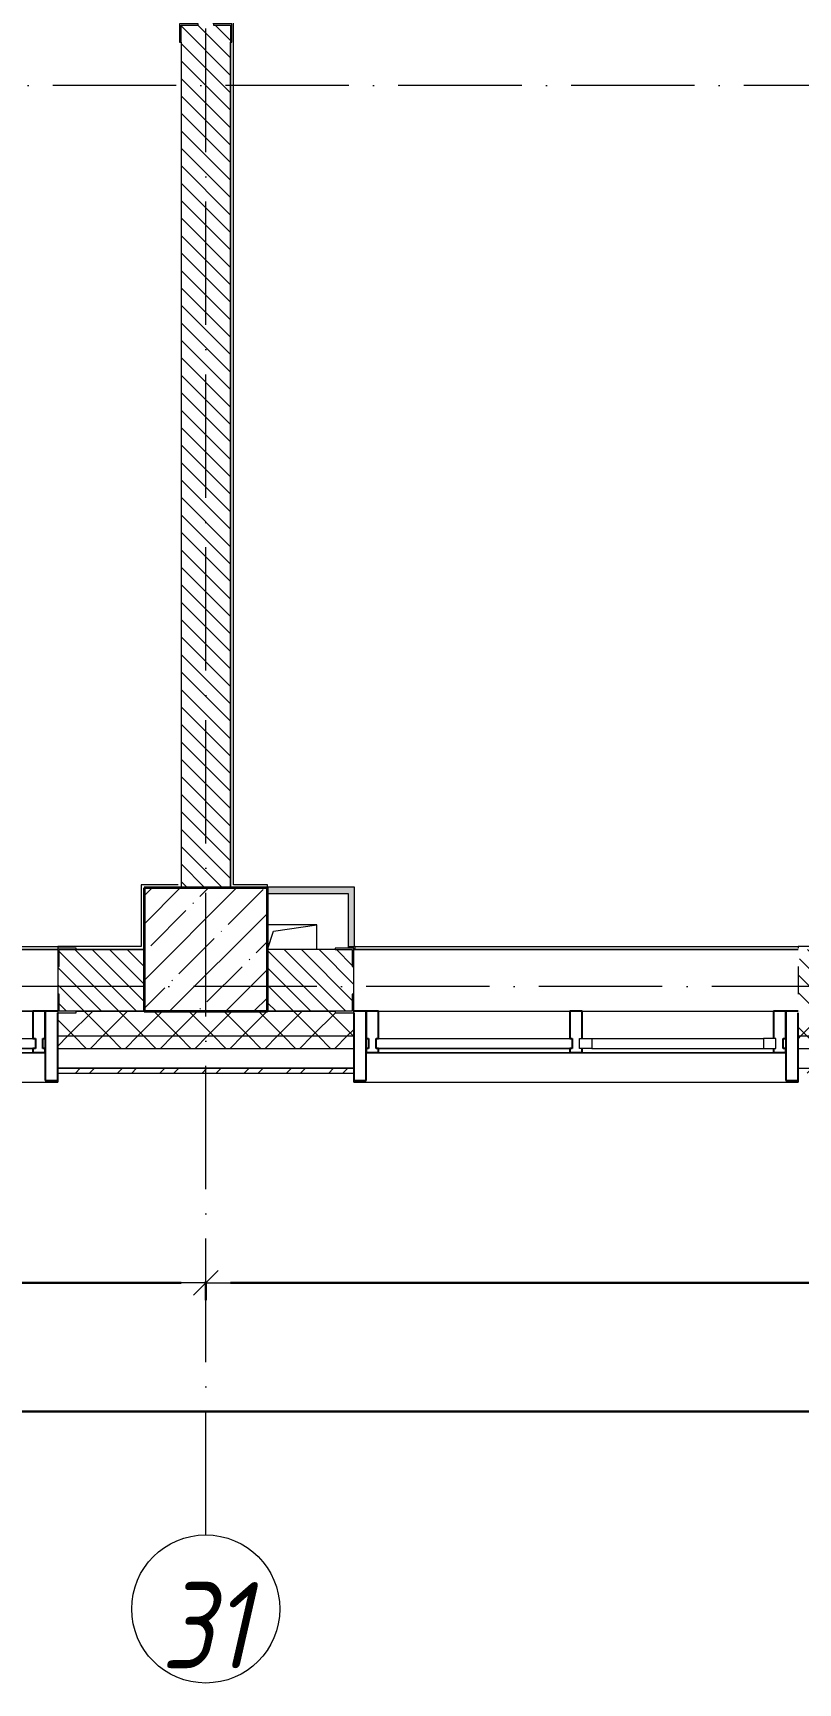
# Model space of a CAD drawing. Header units: millimetres. Extents: x -213536 to 1564669, y -45299 to 942238.
# Drawn here: x 252496 to 255596, y 209995 to 216678 of the extents above; entities that cross this region are included whole.
import ezdxf

# ---------------------------------------------------------------- set-up
doc = ezdxf.new("R2010")
doc.units = ezdxf.units.MM
doc.linetypes.add('50_200_ШТРИХ_1Т_ш5_п1_п1_', pattern=[700, 500, -100, 0, -100])
doc.linetypes.add('Штрих короткий', pattern=[300, 150, -150])
for name, color, linetype, lineweight in [('0-1', 7, 'Continuous', 5), ('0-2', 7, 'Continuous', 9), ('Импосты витража', 7, 'Continuous', 9), ('Импосты витража-1', 7, 'Continuous', 25), ('Каркас_Импост', 7, 'Continuous', 13), ('Каркас_Импост-1', 7, 'Continuous', 9), ('Несущие колонны', 7, 'Continuous', 9), ('Несущие колонны-1', 7, 'Continuous', 35), ('Обобщенные модели', 7, 'Continuous', 9), ('Общие ребра', 7, 'Continuous', 9), ('Окна', 7, 'Continuous', 9), ('Оси', 7, 'Continuous', 9), ('Оси-1', 7, 'Continuous', 20), ('Оси-2', 7, '50_200_ШТРИХ_1Т_ш5_п1_п1_', 9), ('Остекление-1', 7, 'Continuous', 9), ('Перемычка-1', 7, 'Штрих короткий', 9), ('Размеры', 7, 'Continuous', 15), ('Стены', 7, 'Continuous', 9), ('Стены-1', 7, 'Continuous', 13), ('Штриховка разреза-1', 7, 'Continuous', 9)]:
    doc.layers.add(name, color=color, linetype=linetype, lineweight=lineweight)
doc.layers.add('Штриховка разреза-4', color=1, linetype='Continuous', lineweight=9, true_color=0xff0000)
doc.layers.get('0-2').off()
doc.styles.add('ISOCPEUR_I_1', font='isocpeui.ttf', dxfattribs={"width": 0.85, "height": 2.5})
doc.styles.add('СПДС', font='isocpeur.ttf', dxfattribs={"width": 0.9})
doc.dimstyles.new('Размера А3', dxfattribs={"dimtxt": 200, "dimasz": 100, "dimexe": 70, "dimexo": 100, "dimgap": 20, "dimtad": 1, "dimdec": 0, "dimrnd": 10, "dimzin": 0, "dimdsep": 46, "dimtxsty": 'СПДС', "dimblk": 'ARROWHEAD_6', "dimcen": 1, "dimclrd": 256, "dimclre": 256, "dimclrt": 256, "dimazin": 0, "dimtfac": 1, "dimtdec": 0, "dimtmove": 2, "dimatfit": 3, "dimfxl": 1, "dimtolj": 1, "dimtzin": 0, "dimarcsym": 0})
pattern_1 = [(135, (0, 0), (-35.35534, -35.35534), [])]
pattern_2 = [(45, (0, 0), (-70.71068, 70.71068), []), (135, (0, 0), (-70.71068, -70.71068), [])]

# ---------------------------------------------------------------- blocks, each defined once
blk = doc.blocks.new('BSC_Колонна _Прямоугольная - 500х500-V100-АИ2_02_План отделки стен 2-го этажа _Часть 2_')
at = {"layer": 'Несущие колонны'}
h = blk.add_hatch(dxfattribs=at)
h.set_pattern_fill('FP_99', color=256, style=0, pattern_type=2)
h.set_pattern_definition([(45, (-46950, -150), (-114.04925, 114.04925), []), (45, (-46835.95, -150), (-114.04925, 114.04925), [201.613, -40.323, 3.353, -36.97])])
h.paths.add_polyline_path([(-250, -250), (250, -250), (250, 250), (-250, 250)], flags=0)
at = {"layer": 'Несущие колонны-1'}
for p, q in [((250, 250), (-250, 250)), ((-250, 250), (-250, -250)), ((250, -250), (250, 250)), ((-250, -250), (250, -250))]:
    blk.add_line(p, q, dxfattribs=at)
blk = doc.blocks.new('PNS_Панель прямоугольная2 - Нр_Стекло - 40мм-26243474-АИ2_02_План отделки стен 2-го этажа _Часть 2_')
at = {"layer": 'Каркас_Импост'}
for p, q in [((-397.5, 0), (-397.5, 40)), ((-397.5, 40), (-347.5, 40)), ((-347.5, 40), (-347.5, 0)), ((397.5, 40), (347.5, 40)), ((347.5, 40), (347.5, 0)), ((397.5, 0), (397.5, 40)), ((-347.5, 0), (-397.5, 0)), ((347.5, 0), (397.5, 0))]:
    blk.add_line(p, q, dxfattribs=at)
at = {"layer": 'Каркас_Импост-1'}
for p, q in [((-347.5, 40), (347.5, 40)), ((-347.5, 0), (347.5, 0))]:
    blk.add_line(p, q, dxfattribs=at)
blk = doc.blocks.new('Прямоугольный импост - Импост структурный с накладкой - 150мм-25647633-АИ2_02_План отделки стен 2-го этажа _Часть 2_')
at = {"layer": 'Импосты витража-1'}
for p, q in [((-25, 0), (-25, 17)), ((-25, 17), (25, 17)), ((-15, 0), (-25, 0)), ((-15, -40), (-15, 0)), ((25, 17), (25, 0)), ((-25, -150), (-25, -40)), ((-25, -40), (-15, -40)), ((25, -40), (25, -150)), ((25, -150), (-25, -150))]:
    blk.add_line(p, q, dxfattribs=at)
blk = doc.blocks.new('Прямоугольный импост - Импост структурный с накладкой - 150мм-25647642-АИ2_02_План отделки стен 2-го этажа _Часть 2_')
at = {"layer": 'Импосты витража'}
for p, q in [((42475, -100), (43250, -100)), ((42475, -267), (43250, -267))]:
    blk.add_line(p, q, dxfattribs=at)
blk = doc.blocks.new('Прямоугольный импост - Импост структурный с накладкой - 150мм-V150-АИ2_02_План отделки стен 2-го этажа _Часть 2_')
at = {"layer": 'Импосты витража-1'}
for p, q in [((-25, 0), (-25, 17)), ((-25, 17), (25, 17)), ((25, 0), (15, 0)), ((15, 0), (15, -40)), ((25, 17), (25, 0)), ((-25, -150), (-25, -40)), ((15, -40), (25, -40)), ((25, -40), (25, -150)), ((25, -150), (-25, -150))]:
    blk.add_line(p, q, dxfattribs=at)
blk = doc.blocks.new('PNS_Панель прямоугольная1 - Нр_Стекло - 40мм-25259299-АИ2_02_План отделки стен 2-го этажа _Часть 2_')
at = {"layer": 'Остекление-1'}
for p, q in [((-387.5, 40), (387.5, 40)), ((-397.5, 0), (397.5, 0)), ((387.5, 0), (-387.5, 0))]:
    blk.add_line(p, q, dxfattribs=at)
blk = doc.blocks.new('Прямоугольный импост - Импост структурный с накладкой - 150мм-25647644-АИ2_02_План отделки стен 2-го этажа _Часть 2_')
at = {"layer": 'Импосты витража-1'}
for p, q in [((-25, 0), (-25, 17)), ((-25, 17), (25, 17)), ((-15, 0), (-25, 0)), ((-15, -40), (-15, 0)), ((25, 0), (15, 0)), ((15, 0), (15, -40)), ((25, 17), (25, 0)), ((-25, -150), (-25, -40)), ((-25, -40), (-15, -40)), ((15, -40), (25, -40)), ((25, -40), (25, -150)), ((25, -150), (-25, -150))]:
    blk.add_line(p, q, dxfattribs=at)
blk = doc.blocks.new('PNS_Панель прямоугольная1 - Нр_Стекло - 40мм-25293744-АИ2_02_План отделки стен 2-го этажа _Часть 2_')
at = {"layer": 'Остекление-1'}
for p, q in [((-800, 40), (800, 40)), ((-810, 0), (810, 0)), ((800, 0), (-800, 0))]:
    blk.add_line(p, q, dxfattribs=at)
blk = doc.blocks.new('Прямоугольный импост - Импост структурный с накладкой - 150мм-25651488-АИ2_02_План отделки стен 2-го этажа _Часть 2_')
at = {"layer": 'Импосты витража'}
for p, q in [((44650, -100), (46250, -100)), ((44650, -267), (46250, -267))]:
    blk.add_line(p, q, dxfattribs=at)
blk = doc.blocks.new('Прямоугольный импост - Импост структурный с накладкой - 150мм-25651501-АИ2_02_План отделки стен 2-го этажа _Часть 2_')
at = {"layer": 'Импосты витража-1'}
for p, q in [((-25, 0), (-25, 17)), ((-25, 17), (25, 17)), ((-15, 0), (-25, 0)), ((-15, -40), (-15, 0)), ((25, 0), (15, 0)), ((15, 0), (15, -40)), ((25, 17), (25, 0)), ((-25, -150), (-25, -40)), ((-25, -40), (-15, -40)), ((15, -40), (25, -40)), ((25, -40), (25, -150)), ((25, -150), (-25, -150))]:
    blk.add_line(p, q, dxfattribs=at)
blk = doc.blocks.new('Проем_Дверь_Прямоугольный - 1800х2700h_оконные проемы-25805030-АИ2_02_План отделки стен 2-го этажа _Часть 2_')
at = {"layer": 'Перемычка-1'}
for p, q in [((900, 125), (-900, 125)), ((900, -125), (-900, -125))]:
    blk.add_line(p, q, dxfattribs=at)
blk = doc.blocks.new('Прямоугольный импост - Откос НВФ_50х280 мм-25995271-АИ2_02_План отделки стен 2-го этажа _Часть 2_')
at = {"layer": 'Импосты витража-1'}
for p, q in [((-50, 130), (0, 130)), ((-50, -150), (-50, 130)), ((0, 130), (0, -144)), ((0, -150), (-50, -150))]:
    blk.add_line(p, q, dxfattribs=at)
blk = doc.blocks.new('Прямоугольный импост - Откос НВФ_50х280 мм-25993834-АИ2_02_План отделки стен 2-го этажа _Часть 2_')
at = {"layer": 'Импосты витража-1'}
for p, q in [((-50, 130), (0, 130)), ((-50, -150), (-50, 130)), ((0, 130), (0, -144)), ((0, -150), (-50, -150))]:
    blk.add_line(p, q, dxfattribs=at)
blk = doc.blocks.new('Прямоугольный импост - Откос НВФ_50х280 мм-25993838-АИ2_02_План отделки стен 2-го этажа _Часть 2_')
at = {"layer": 'Импосты витража-1'}
for p, q in [((0, 130), (-50, 130)), ((-50, 130), (-50, -150)), ((0, -144), (0, 130)), ((-50, -150), (0, -150))]:
    blk.add_line(p, q, dxfattribs=at)
blk = doc.blocks.new('Фахверк_СКБ_Уголок - 250_2700-27497298-АИ2_02_План отделки стен 2-го этажа _Часть 2_')
at = {"layer": 'Обобщенные модели'}
for p, q in [((200, 181), (125, 181)), ((125, 181), (125, 106)), ((131, 106), (131, 175)), ((131, 175), (200, 175)), ((200, 175), (200, 181)), ((125, 106), (131, 106)), ((131, -6), (125, -6)), ((125, -6), (125, -81)), ((131, -75), (131, -6)), ((125, -81), (200, -81)), ((200, -75), (131, -75)), ((200, -81), (200, -75))]:
    blk.add_line(p, q, dxfattribs=at)
blk = doc.blocks.new('Фахверк_СКБ_Уголок - 200_3550-28267367-АИ2_02_План отделки стен 2-го этажа _Часть 2_')
at = {"layer": 'Обобщенные модели'}
for p, q in [((200, 156), (125, 156)), ((125, 156), (125, 81)), ((131, 81), (131, 150)), ((131, 150), (200, 150)), ((200, 150), (200, 156)), ((125, 81), (131, 81)), ((131, 19), (125, 19)), ((125, 19), (125, -56)), ((131, -50), (131, 19)), ((125, -56), (200, -56)), ((200, -50), (131, -50)), ((200, -56), (200, -50))]:
    blk.add_line(p, q, dxfattribs=at)
blk = doc.blocks.new('AR_Отверстие прямоугольное _в плите_ - AR_Отверстие прямоугольное _в плите_-30510712-АИ2_02_План отделки стен 2-го этажа _Часть 2_')
at = {"layer": 'Обобщенные модели'}
for p, q in [((100, 50), (-100, 50)), ((-100, -50), (-75, 25)), ((-75, 25), (100, 50)), ((100, -50), (100, 50))]:
    blk.add_line(p, q, dxfattribs=at)
blk = doc.blocks.new('Отлив_СКБ - Отлив витража_120_НВФ-31885687-АИ2_02_План отделки стен 2-го этажа _Часть 2_')
at = {"layer": 'Окна'}
for p, q in [((1750, -2), (50, -2)), ((0, -120), (0, -113)), ((0, -120), (1800, -120)), ((1800, -113), (1800, -120))]:
    blk.add_line(p, q, dxfattribs=at)
blk = doc.blocks.new('0125-Р-ОО-Ш2-АР-о_23_10_2024_rvt-1-АИ2_02_План отделки стен 2-го этажа _Часть 2_')
at = {"layer": 'Штриховка разреза-1'}
h = blk.add_hatch(dxfattribs=at)
h.set_pattern_fill('FP_2', color=256, style=0, pattern_type=2)
h.set_pattern_definition(pattern_1)
h.paths.add_polyline_path([(46850, 400), (47050, 400), (47050, 3894), (46981, 3894), (46981, 3900), (47050, 3900), (47050, 7400), (46850, 7400), (46850, 3900), (46919, 3900), (46919, 3894), (46850, 3894), (46850, 492.9)], flags=0)
h = blk.add_hatch(dxfattribs=at)
h.set_pattern_fill('FP_2', color=256, style=0, pattern_type=2)
h.set_pattern_definition(pattern_1)
h.paths.add_polyline_path([(46700, -100), (46700, 150), (46356, 150), (46356, 81), (46350, 81), (46350, -31), (46356, -31), (46356, -100), (46425, -100)], flags=0)
h.paths.add_polyline_path([(44475, -100), (44544, -100), (44544, -31), (44550, -31), (44550, 81), (44544, 81), (44544, 150), (44200, 150), (44200, -100), (44418.8, -100)], flags=0)
h = blk.add_hatch(dxfattribs=at)
h.set_pattern_fill('FP_2', color=256, style=0, pattern_type=2)
h.set_pattern_definition(pattern_1)
h.paths.add_polyline_path([(52425, -100), (52700, -100), (52700, 150), (52356, 150), (52356, 81), (52350, 81), (52350, -31), (52356, -31), (52356, -100)], flags=0)
h.paths.add_polyline_path([(49356, -100), (50544, -100), (50544, -31), (50550, -31), (50550, 81), (50544, 81), (50544, 150), (49356, 150), (49356, 81), (49350, 81), (49350, -31), (49356, -31), (49356, -98.8)], flags=0)
h.paths.add_polyline_path([(47544, -100), (47544, -31), (47550, -31), (47550, 81), (47544, 81), (47544, 150), (47200, 150), (47200, -100), (47475, -100)], flags=0)
h = blk.add_hatch(dxfattribs=at)
h.set_pattern_fill('FP_81', color=256, style=0, pattern_type=2)
h.set_pattern_definition(pattern_2)
h.paths.add_polyline_path([(103134.1, -200), (103600, -200), (103600, -100), (94575, -100), (94575, -106), (94500, -106), (94500, -200), (102202.1, -200)], flags=0)
h.paths.add_polyline_path([(91850, -200), (92700, -200), (92700, -106), (92625, -106), (92625, -100), (84750, -100), (84750, -200), (91350, -200)], flags=0)
h.paths.add_polyline_path([(83562.3, -200), (83750, -200), (83750, -100), (82625, -100), (82625, -106), (82550, -106), (82550, -200), (83250, -200)], flags=0)
h.paths.add_polyline_path([(74750, -200), (74750, -100), (73425, -100), (73425, -106), (73350, -106), (73350, -200), (74242.4, -200)], flags=0)
h.paths.add_polyline_path([(71446.5, -200), (71550, -200), (71550, -106), (71475, -106), (71475, -100), (70425, -100), (70425, -106), (70350, -106), (70350, -200), (71200, -200)], flags=0)
h.paths.add_polyline_path([(67718.5, -200), (68549.7, -200), (68549.7, -106), (68475, -106), (68475, -100), (67425, -100), (67425, -106), (67350, -106), (67350, -200)], flags=0)
h.paths.add_polyline_path([(64700, -200), (65550, -200), (65550, -106), (65475, -106), (65475, -100), (64425, -100), (64425, -106), (64350, -106), (64350, -200), (64456.5, -200)], flags=0)
h.paths.add_polyline_path([(62550, -200), (62550, -106), (62475, -106), (62475, -100), (61425, -100), (61425, -106), (61350, -106), (61350, -200), (62126.6, -200)], flags=0)
h.paths.add_polyline_path([(56534.6, -200), (56550, -200), (56550, -106), (56475, -106), (56475, -100), (55425, -100), (55425, -106), (55350, -106), (55350, -200), (56200, -200)], flags=0)
h.paths.add_polyline_path([(53272.7, -200), (53550, -200), (53550, -106), (53475, -106), (53475, -100), (52425, -100), (52425, -106), (52350, -106), (52350, -200), (52806.7, -200)], flags=0)
h.paths.add_polyline_path([(50550, -200), (50550, -106), (50475, -106), (50475, -100), (49425, -100), (49425, -106), (49350, -106), (49350, -200), (50010.7, -200)], flags=0)
h.paths.add_polyline_path([(47475, -200), (47550, -200), (47550, -106), (47475, -106), (47475, -100), (46425, -100), (46425, -106), (46350, -106), (46350, -200), (47214.7, -200)], flags=0)
h.paths.add_polyline_path([(44550, -200), (44550, -106), (44475, -106), (44475, -100), (43425, -100), (43425, -106), (43350, -106), (43350, -200), (44418.8, -200)], flags=0)
h.paths.add_polyline_path([(40700, -200), (41550, -200), (41550, -106), (41475, -105.4), (41475, -100), (40150, -100), (40150, -200), (40690.8, -200)], flags=0)
h.paths.add_polyline_path([(38344, -200), (38350, -200), (38350, -106), (38275, -106), (38275, -100), (37150, -100), (37150, -200), (38275, -200)], flags=0)
h.paths.add_polyline_path([(35350, -200), (35350, -106), (35275, -106), (35275, -100), (34225, -100), (34225, -106), (34150, -106), (34150, -200), (35344, -200)], flags=0)
h.paths.add_polyline_path([(32275, -200), (32350, -200), (32350, -106), (32275, -106), (32275, -100), (31150, -100), (31150, -200), (31650, -200)], flags=0)
h.paths.add_polyline_path([(29350, -200), (29350, -106), (29275, -106), (29275, -100), (28150, -100), (28150, -200), (29344, -200)], flags=0)
h.paths.add_polyline_path([(25779, -200), (26350, -200), (26350, -106), (26275, -106), (26275, -100), (25225, -100), (25225, -106), (25150, -106), (25150, -200), (25313, -200)], flags=0)
h.paths.add_polyline_path([(22650, -200), (23350, -200), (23350, -106), (23275, -106), (23275, -100), (22150, -100), (22150, -200)], flags=0)
h.paths.add_polyline_path([(19255.1, -200), (20350, -200), (20350, -106), (20275, -106), (20275, -100), (19150, -100), (19150, -200)], flags=0)
h.paths.add_polyline_path([(16459.1, -200), (17350, -200), (17350, -106), (17275, -106), (17275, -100), (16225, -100), (16225, -106), (16150, -106), (16150, -200)], flags=0)
h.paths.add_polyline_path([(14595.1, -200), (15150, -200), (15150, -106), (15075, -106), (15075, -100), (9825, -100), (9825, -106), (9750, -106), (9750, -200), (13663.1, -200)], flags=0)
h.paths.add_polyline_path([(8150, -200), (8750, -200), (8750, -106), (8675, -106), (8675, -100), (-100, -100), (-100, -200), (8071.2, -200)], flags=0)
h = blk.add_hatch(dxfattribs=at)
h.set_pattern_fill('FP_81', color=256, style=0, pattern_type=2)
h.set_pattern_definition(pattern_2)
h.paths.add_polyline_path([(103600, -250), (103700, -250), (103700, -200), (94500, -200), (94500, -250), (103134.1, -250)], flags=0)
h.paths.add_polyline_path([(91950.2, -250), (92700, -250), (92700, -200), (84750, -200), (84750, -250), (91018.2, -250)], flags=0)
h.paths.add_polyline_path([(83562.3, -250), (83750, -250), (83750, -200), (82550, -200), (82550, -250), (82630.3, -250)], flags=0)
h.paths.add_polyline_path([(74242.4, -250), (74750, -250), (74750, -200), (73350, -200), (73350, -250), (73776.4, -250)], flags=0)
h.paths.add_polyline_path([(70350, -250), (71550, -250), (71550, -200), (70350, -200)], flags=0)
h.paths.add_polyline_path([(68549.7, -250), (68549.7, -200), (67350, -200), (67350, -250), (67718.5, -250)], flags=0)
h.paths.add_polyline_path([(64350, -250), (65550, -250), (65550, -200), (64350, -200)], flags=0)
h.paths.add_polyline_path([(62550, -250), (62550, -200), (61350, -200), (61350, -250), (62126.6, -250)], flags=0)
h.paths.add_polyline_path([(56550, -250), (56550, -200), (55350, -200), (55350, -250), (56534.6, -250)], flags=0)
h.paths.add_polyline_path([(53550, -250), (53550, -200), (52350, -200), (52350, -250), (53272.7, -250)], flags=0)
h.paths.add_polyline_path([(50550, -250), (50550, -200), (49350, -200), (49350, -250), (50010.7, -250)], flags=0)
h.paths.add_polyline_path([(47214.7, -250), (47550, -250), (47550, -200), (46350, -200), (46350, -250), (46748.7, -250)], flags=0)
h.paths.add_polyline_path([(43486.8, -250), (44550, -250), (44550, -200), (43350, -200), (43350, -250)], flags=0)
h.paths.add_polyline_path([(41550, -250), (41550, -200), (40150, -200), (40150, -250), (40690.8, -250)], flags=0)
h.paths.add_polyline_path([(37894.8, -250), (38350, -250), (38350, -200), (37150, -200), (37150, -250)], flags=0)
h.paths.add_polyline_path([(35098.9, -250), (35350, -250), (35350, -200), (34150, -200), (34150, -250), (34166.9, -250)], flags=0)
h.paths.add_polyline_path([(32302.9, -250), (32350, -250), (32350, -200), (31150, -200), (31150, -250), (31370.9, -250)], flags=0)
h.paths.add_polyline_path([(29040.9, -250), (29350, -250), (29350, -200), (28150, -200), (28150, -250), (28575, -250)], flags=0)
h.paths.add_polyline_path([(25313, -250), (26350, -250), (26350, -200), (25150, -200), (25150, -250)], flags=0)
h.paths.add_polyline_path([(22983, -250), (23350, -250), (23350, -200), (22150, -200), (22150, -250)], flags=0)
h.paths.add_polyline_path([(20350, -250), (20350, -200), (19150, -200), (19150, -250), (20187, -250)], flags=0)
h.paths.add_polyline_path([(17350, -250), (17350, -200), (16150, -200), (16150, -250), (16459.1, -250)], flags=0)
h.paths.add_polyline_path([(14595.1, -250), (15150, -250), (15150, -200), (9750, -200), (9750, -250), (13663.1, -250)], flags=0)
h.paths.add_polyline_path([(8537.2, -250), (8750, -250), (8750, -200), (-200, -200), (-200, -250), (8071.2, -250)], flags=0)
h = blk.add_hatch(dxfattribs=at)
h.set_pattern_fill('FP_80', color=256, style=0, pattern_type=2)
h.set_pattern_definition([(45, (0, 0), (-85.53659, 85.53659), []), (45, (57.02, 0), (-85.53659, 85.53659), [])])
h.paths.add_polyline_path([(73351, -350), (74215, -350), (74215, -330), (73351, -330)], flags=0)
h.paths.add_polyline_path([(71446.5, -350), (71550, -350), (71550, -330), (70350, -330), (70350, -350), (70514.5, -350)], flags=0)
h.paths.add_polyline_path([(68549.7, -350), (68549.7, -330), (67350, -330), (67350, -350), (67718.5, -350)], flags=0)
h.paths.add_polyline_path([(65550, -350), (65550, -330), (64351, -330), (64351, -350), (65388.5, -350)], flags=0)
h.paths.add_polyline_path([(62126.6, -350), (62550, -350), (62550, -330), (61350, -330), (61350, -350), (61660.6, -350)], flags=0)
h.paths.add_polyline_path([(55602.6, -350), (56550, -350), (56550, -330), (55350, -330), (55350, -350)], flags=0)
h.paths.add_polyline_path([(52806.7, -350), (53550, -350), (53550, -330), (52350, -330), (52350, -350)], flags=0)
h.paths.add_polyline_path([(50550, -350), (50550, -330), (49350, -330), (49350, -350), (50010.7, -350)], flags=0)
h.paths.add_polyline_path([(47214.7, -350), (47550, -350), (47550, -330), (46350, -330), (46350, -350), (46748.7, -350)], flags=0)
h.paths.add_polyline_path([(44418.8, -350), (44550, -350), (44550, -330), (43350, -330), (43350, -350), (43486.8, -350)], flags=0)
h.paths.add_polyline_path([(41550, -350), (41550, -330), (40685, -330), (40685, -350), (40690.8, -350)], flags=0)
at = {"layer": 'Общие ребра'}
for p, q in [((46700, -100), (46425, -100)), ((46425, -100), (46700, -100)), ((47475, -100), (47200, -100)), ((47200, -100), (47475, -100)), ((46350, -200), (47550, -200)), ((49350, -200), (50550, -200)), ((46350, -250), (47550, -250)), ((49350, -250), (50550, -250))]:
    blk.add_line(p, q, dxfattribs=at)
at = {"layer": 'Стены'}
for p, q in [((44550, 150), (46350, 150)), ((47556, 150), (49350, 150))]:
    blk.add_line(p, q, dxfattribs=at)
at = {"layer": 'Стены-1'}
for p, q in [((46850, 3825), (46850, 400)), ((47050, 400), (47050, 3825)), ((46700, 150), (46425, 150)), ((47475, 150), (47200, 150)), ((46350, 81), (46350, -31)), ((47550, -31), (47550, 81)), ((49350, 81), (49350, -31)), ((46350, -106), (46350, -330)), ((47550, -330), (47550, -106)), ((49350, -106), (49350, -330)), ((46350, -330), (47550, -330)), ((47550, -330), (46350, -330)), ((46350, -330), (46350, -350)), ((47550, -350), (47550, -330)), ((49350, -330), (50550, -330)), ((46350, -350), (47550, -350))]:
    blk.add_line(p, q, dxfattribs=at)
at = {"layer": '0-2'}
for name, p, rotation in [('Фахверк_СКБ_Уголок - 200_3550-28267367-АИ2_02_План отделки стен 2-го этажа _Часть 2_', (46900, 4025), 269.9999999999999), ('Фахверк_СКБ_Уголок - 250_2700-27497298-АИ2_02_План отделки стен 2-го этажа _Часть 2_', (47675, 75), 180), ('Проем_Дверь_Прямоугольный - 1800х2700h_оконные проемы-25805030-АИ2_02_План отделки стен 2-го этажа _Часть 2_', (48450, 25), 180), ('Прямоугольный импост - Откос НВФ_50х280 мм-25993838-АИ2_02_План отделки стен 2-го этажа _Часть 2_', (47550, -250), 180)]:
    blk.add_blockref(name, p, dxfattribs=dict(at, rotation=rotation))
for name, p in [('BSC_Колонна _Прямоугольная - 500х500-V100-АИ2_02_План отделки стен 2-го этажа _Часть 2_', (46950, 150)), ('AR_Отверстие прямоугольное _в плите_ - AR_Отверстие прямоугольное _в плите_-30510712-АИ2_02_План отделки стен 2-го этажа _Часть 2_', (47300, 200)), ('Проем_Дверь_Прямоугольный - 1800х2700h_оконные проемы-25805030-АИ2_02_План отделки стен 2-го этажа _Часть 2_', (45450, 25)), ('Фахверк_СКБ_Уголок - 250_2700-27497298-АИ2_02_План отделки стен 2-го этажа _Часть 2_', (46225, -25)), ('Прямоугольный импост - Импост структурный с накладкой - 150мм-25651488-АИ2_02_План отделки стен 2-го этажа _Часть 2_', (0, 0)), ('Прямоугольный импост - Импост структурный с накладкой - 150мм-25647642-АИ2_02_План отделки стен 2-го этажа _Часть 2_', (5175, 0)), ('Прямоугольный импост - Импост структурный с накладкой - 150мм-25647642-АИ2_02_План отделки стен 2-го этажа _Часть 2_', (6000, 0)), ('PNS_Панель прямоугольная1 - Нр_Стекло - 40мм-25293744-АИ2_02_План отделки стен 2-го этажа _Часть 2_', (45450, -250)), ('PNS_Панель прямоугольная1 - Нр_Стекло - 40мм-25259299-АИ2_02_План отделки стен 2-го этажа _Часть 2_', (48037.5, -250)), ('PNS_Панель прямоугольная2 - Нр_Стекло - 40мм-26243474-АИ2_02_План отделки стен 2-го этажа _Часть 2_', (48862.5, -250)), ('Отлив_СКБ - Отлив витража_120_НВФ-31885687-АИ2_02_План отделки стен 2-го этажа _Часть 2_', (44550, -267)), ('Отлив_СКБ - Отлив витража_120_НВФ-31885687-АИ2_02_План отделки стен 2-го этажа _Часть 2_', (47550, -267))]:
    blk.add_blockref(name, p, dxfattribs=at)
at = {"layer": '0-2', "extrusion": (0, 0, -1), "rotation": 180}
for name, p in [('Прямоугольный импост - Импост структурный с накладкой - 150мм-25651501-АИ2_02_План отделки стен 2-го этажа _Часть 2_', (-46275, -250)), ('Прямоугольный импост - Откос НВФ_50х280 мм-25995271-АИ2_02_План отделки стен 2-го этажа _Часть 2_', (-46350, -250)), ('Прямоугольный импост - Импост структурный с накладкой - 150мм-25647644-АИ2_02_План отделки стен 2-го этажа _Часть 2_', (-47625, -250)), ('Прямоугольный импост - Импост структурный с накладкой - 150мм-25647633-АИ2_02_План отделки стен 2-го этажа _Часть 2_', (-48450, -250)), ('Прямоугольный импост - Импост структурный с накладкой - 150мм-V150-АИ2_02_План отделки стен 2-го этажа _Часть 2_', (-49275, -250)), ('Прямоугольный импост - Откос НВФ_50х280 мм-25993834-АИ2_02_План отделки стен 2-го этажа _Часть 2_', (-49350, -250))]:
    blk.add_blockref(name, p, dxfattribs=at)
blk = doc.blocks.new('Ось сетки - Круг_Ø6_00__ISO-2_5_0_9K_-16731441-АИ2_02_План отделки стен 2-го этажа _Часть 2_')
at = {"layer": 'Оси-1'}
blk.add_circle((0, 0), 3, dxfattribs=at)
blk = doc.blocks.new('ARROWHEAD_6')
at = {"color": 0, "linetype": 'Continuous'}
for p, q in [((0, 0), (-1, 0)), ((-0.5, -0.5), (0.5, 0.5))]:
    blk.add_line(p, q, dxfattribs=at)
blk = doc.blocks.new('*D3038')
at = {"layer": 'Defpoints', "color": 0, "transparency": 16777216}
for p in [(250195.6, 211721.4), (253195.6, 211721.4), (253195.6, 211615.3)]:
    blk.add_point(p, dxfattribs=at)
at = {"layer": 'Размеры', "lineweight": -2, "transparency": 16777216}
for p, q in [((250195.6, 211621.4), (250195.6, 211545.3)), ((250295.6, 211615.3), (253095.6, 211615.3)), ((253195.6, 211621.4), (253195.6, 211545.3))]:
    blk.add_line(p, q, dxfattribs=at)
at = {"layer": 'Размеры', "lineweight": -2, "transparency": 16777216, "xscale": 100, "yscale": 100, "zscale": 100, "rotation": 180}
blk.add_blockref('ARROWHEAD_6', (250195.6, 211615.3), dxfattribs=at)
at = {"layer": 'Размеры', "lineweight": -2, "transparency": 16777216, "xscale": 100, "yscale": 100, "zscale": 100}
blk.add_blockref('ARROWHEAD_6', (253195.6, 211615.3), dxfattribs=at)
at = {"layer": 'Размеры', "lineweight": 25, "transparency": 16777216, "insert": (251695.6, 211810.3), "char_height": 350, "width": 2.488, "attachment_point": 5, "style": 'СПДС'}
blk.add_mtext('\\A1;3000', dxfattribs=at)
blk = doc.blocks.new('*D3039')
at = {"layer": 'Defpoints', "color": 0, "transparency": 16777216}
for p in [(253195.6, 211721.4), (259195.6, 211721.4), (259195.6, 211615.3)]:
    blk.add_point(p, dxfattribs=at)
at = {"layer": 'Размеры', "lineweight": -2, "transparency": 16777216}
for p, q in [((253195.6, 211621.4), (253195.6, 211545.3)), ((253295.6, 211615.3), (259095.6, 211615.3)), ((259195.6, 211621.4), (259195.6, 211545.3))]:
    blk.add_line(p, q, dxfattribs=at)
at = {"layer": 'Размеры', "lineweight": -2, "transparency": 16777216, "xscale": 100, "yscale": 100, "zscale": 100, "rotation": 180}
blk.add_blockref('ARROWHEAD_6', (253195.6, 211615.3), dxfattribs=at)
at = {"layer": 'Размеры', "lineweight": -2, "transparency": 16777216, "xscale": 100, "yscale": 100, "zscale": 100}
blk.add_blockref('ARROWHEAD_6', (259195.6, 211615.3), dxfattribs=at)
at = {"layer": 'Размеры', "lineweight": 25, "transparency": 16777216, "insert": (256195.6, 211810.3), "char_height": 350, "width": 2.488, "attachment_point": 5, "style": 'СПДС'}
blk.add_mtext('\\A1;6000', dxfattribs=at)
blk = doc.blocks.new('*D3055')
at = {"layer": 'Defpoints', "color": 0, "transparency": 16777216}
for p in [(206245.6, 211200.2), (309745.6, 211200.2), (309745.6, 211094.1)]:
    blk.add_point(p, dxfattribs=at)
at = {"layer": 'Размеры', "lineweight": -2, "transparency": 16777216}
for p, q in [((206245.6, 211100.2), (206245.6, 211024.1)), ((206345.6, 211094.1), (309645.6, 211094.1)), ((309745.6, 211100.2), (309745.6, 211024.1))]:
    blk.add_line(p, q, dxfattribs=at)
at = {"layer": 'Размеры', "lineweight": -2, "transparency": 16777216, "xscale": 100, "yscale": 100, "zscale": 100, "rotation": 180}
blk.add_blockref('ARROWHEAD_6', (206245.6, 211094.1), dxfattribs=at)
at = {"layer": 'Размеры', "lineweight": -2, "transparency": 16777216, "xscale": 100, "yscale": 100, "zscale": 100}
blk.add_blockref('ARROWHEAD_6', (309745.6, 211094.1), dxfattribs=at)
at = {"layer": 'Размеры', "lineweight": 25, "transparency": 16777216, "insert": (257995.6, 211289.1), "char_height": 350, "width": 3.544, "attachment_point": 5, "style": 'СПДС'}
blk.add_mtext('\\A1;103500', dxfattribs=at)
blk = doc.blocks.new('Оси1')
at = {"layer": 'Оси-2'}
for p, q in [((253195.6, 210594.5), (253195.6, 225549.9)), ((311183.9, 216465.2), (203926.8, 216465.2)), ((312453.9, 212815.2), (203926.8, 212815.2))]:
    blk.add_line(p, q, dxfattribs=at)
at = {"layer": 'Оси-1', "xscale": 99.99999999999993, "yscale": 99.99999999999993, "zscale": 99.99999999999993}
blk.add_blockref('Ось сетки - Круг_Ø6_00__ISO-2_5_0_9K_-16731441-АИ2_02_План отделки стен 2-го этажа _Часть 2_', (253195.6, 210294.5), dxfattribs=at)
at = {"layer": 'Оси', "insert": (253014.5, 210403.3), "char_height": 350, "width": 346.329, "attachment_point": 1, "style": 'ISOCPEUR_I_1'}
blk.add_mtext('31', dxfattribs=at)
at = {"layer": 'Размеры', "lineweight": 25}
for base, p1, p2, picture, middle in [((253195.6, 211615.3), (250195.6, 211721.4), (253195.6, 211721.4), '*D3038', (251695.6, 211810.3)), ((259195.6, 211615.3), (253195.6, 211721.4), (259195.6, 211721.4), '*D3039', (256195.6, 211810.3)), ((309745.6, 211094.1), (206245.6, 211200.2), (309745.6, 211200.2), '*D3055', (257995.6, 211289.1))]:
    dim = blk.add_linear_dim(base=base, p1=p1, p2=p2, dimstyle='Размера А3', override={"dimtxt": 350}, dxfattribs=at)
    dim.commit()
    dim.dimension.update_dxf_attribs({"geometry": picture, "text_midpoint": middle})

msp = doc.modelspace()

# ---------------------------------------------------------------- hatches: boundary and pattern name
at = {"layer": 'Штриховка разреза-4'}
for points in [[(253773.1, 213192.7), (253798.1, 213192.7), (253798.1, 213217.7), (253445.6, 213217.7), (253445.6, 213192.7), (253460.3, 213192.7)], [(253798.1, 212977.2), (253798.1, 213192.7), (253773.1, 213192.7), (253773.1, 212977.2)]]:
    msp.add_hatch(color=256, dxfattribs=at).paths.add_polyline_path(points, flags=0)

# ---------------------------------------------------------------- linework, layer by layer
at = {"layer": 'Общие ребра'}
for p, q in [((253445.6, 213217.7), (253445.6, 213215.2)), ((253773.1, 212977.2), (253798.1, 212977.2))]:
    msp.add_line(p, q, dxfattribs=at)
at = {"layer": 'Стены'}
for p, q in [((250795.6, 212977.2), (252595.6, 212977.2)), ((252595.6, 212965.2), (250795.6, 212965.2)), ((253801.6, 212977.2), (255595.6, 212977.2)), ((255595.6, 212965.2), (253801.6, 212965.2))]:
    msp.add_line(p, q, dxfattribs=at)
at = {"layer": 'Стены-1'}
for p, q in [((253307.6, 213227.2), (253307.6, 220103.2)), ((253295.6, 216640.2), (253295.6, 213215.2)), ((253083.6, 213227.2), (252933.6, 213227.2)), ((252933.6, 213227.2), (252933.6, 212977.2)), ((253445.6, 213227.2), (253307.6, 213227.2)), ((253445.6, 213217.7), (253445.6, 213227.2)), ((253798.1, 213217.7), (253445.6, 213217.7)), ((253798.1, 212977.2), (253798.1, 213217.7)), ((253445.6, 213192.7), (253773.1, 213192.7)), ((253773.1, 213192.7), (253773.1, 212971.2)), ((252933.6, 212977.2), (252595.6, 212977.2)), ((252595.6, 212977.2), (252595.6, 212971.2)), ((252670.6, 212965.2), (252945.6, 212965.2)), ((253795.6, 212965.2), (253801.6, 212965.2)), ((253801.6, 212977.2), (253798.1, 212977.2)), ((253801.6, 212965.2), (253801.6, 212977.2)), ((256795.6, 212977.2), (255595.6, 212977.2)), ((255595.6, 212977.2), (255595.6, 212971.2))]:
    msp.add_line(p, q, dxfattribs=at)

# ---------------------------------------------------------------- block references
at = {"color": 2, "lineweight": 30}
msp.add_blockref('Оси1', (0, 0), dxfattribs=at)
at = {"layer": '0-1'}
msp.add_blockref('0125-Р-ОО-Ш2-АР-о_23_10_2024_rvt-1-АИ2_02_План отделки стен 2-го этажа _Часть 2_', (206245.6, 212815.2), dxfattribs=at)

doc.saveas('drawing.dxf')
